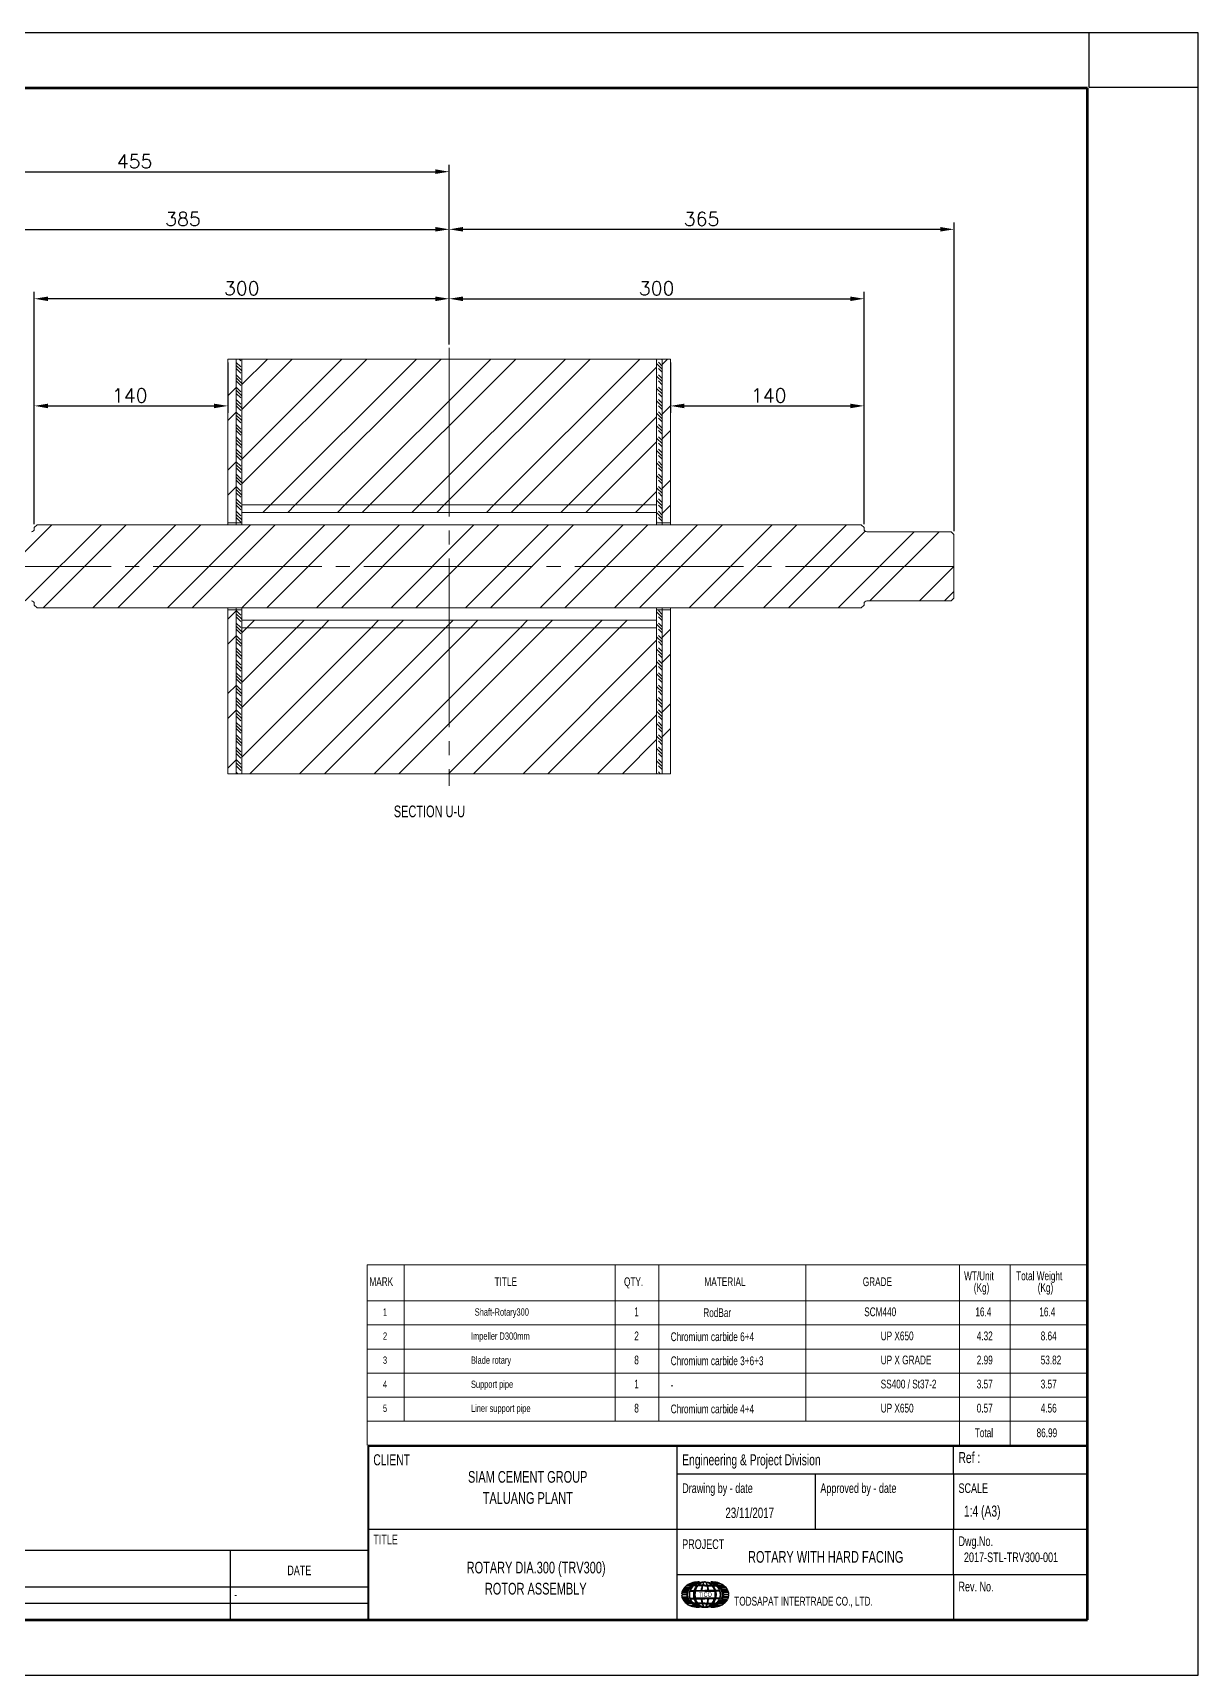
# Model space of a CAD drawing. Header units: millimetres. Extents: x -513 to 1167, y -835 to 353.
# Drawn here: x 325 to 1167, y -835 to 353 of the extents above; entities that cross this region are included whole.
import ezdxf

# ---------------------------------------------------------------- set-up
doc = ezdxf.new("R2010")
doc.units = ezdxf.units.MM
doc.header["$LTSCALE"] = 8
doc.linetypes.add('SLD-Center', pattern=[19.05, 15.24, -1.27, 1.27, -1.27])
doc.linetypes.add('SLD-Solid', pattern=[0])
for name, color, linetype in [('Frame', 7, 'Continuous'), ('Frame-title', 6, 'Continuous'), ('LAYER1', 5, 'SLD-Solid'), ('LAYER2', 1, 'SLD-Solid'), ('SLD-0', 8, 'SLD-Solid'), ('Text', 4, 'Continuous'), ('Text-title', 7, 'Continuous')]:
    doc.layers.add(name, color=color, linetype=linetype)
doc.styles.add('SLDTEXTSTYLE0', font='TXT', dxfattribs={"width": 0.710611})
doc.styles.add('SLDTEXTSTYLE1', font='TXT', dxfattribs={"width": 0.695402})
doc.styles.add('SLDTEXTSTYLE2', font='TXT', dxfattribs={"width": 0.7})
doc.styles.get("Standard").update_dxf_attribs({"font": 'romans.shx'})
doc.dimstyles.new('ISO-25', dxfattribs={"dimtxt": 2.5, "dimasz": 2.5, "dimexe": 1.25, "dimexo": 0.625, "dimtad": 1, "dimtxsty": 'Standard', "dimcen": 2.5, "dimadec": 0, "dimazin": 0, "dimtfac": 1, "dimtmove": 0, "dimatfit": 3, "dimfxl": 0, "dimarcsym": 0})
pattern_1 = [(45, (-512.643, -835.868), (-26.9408, 26.9408), []), (45, (-494.682, -835.868), (-26.9408, 26.9408), [])]
pattern_2 = [(135, (-512.6426, -835.8677), (-4.490128, -4.490128), [4.7625, -1.5875]), (135, (-512.6426, -833.6226), (-4.490128, -4.490128), []), (135, (-512.6426, -831.3775), (-4.490128, -4.490128), [4.7625, -1.5875])]
pattern_3 = [(45, (-510.643, -835.868), (-26.9408, 26.9408), []), (45, (-492.682, -835.868), (-26.9408, 26.9408), [])]
pattern_4 = [(45, (-514.643, -835.868), (-26.9408, 26.9408), []), (45, (-496.682, -835.868), (-26.9408, 26.9408), [])]

# ---------------------------------------------------------------- blocks, each defined once
blk = doc.blocks.new('A$C423238B9')
at = {"layer": 'LAYER1'}
for p, q in [((9.9, 26.6), (16.7, 26.6)), ((16.7, 25.8), (9.9, 25.8)), ((10.2, 29), (17, 29)), ((10.2, 23.5), (17, 23.5)), ((10.3, 29.7), (17.2, 29.7)), ((10.3, 22.8), (17.2, 22.8)), ((10.6, 30.4), (17.4, 30.4)), ((10.6, 22), (17.4, 22)), ((18.2, 32.1), (11.3, 32.1)), ((11.7, 32.9), (18.6, 32.9)), ((12.8, 34.5), (19.6, 34.5)), ((13.4, 35.1), (20.1, 35.1)), ((14, 35.9), (20.8, 35.9)), ((22.3, 37.3), (15.6, 37.3)), ((16.6, 38.1), (23.2, 38.1)), ((20, 40.1), (26.3, 40.1)), ((21.7, 40.8), (27.8, 40.8)), ((23.8, 41.5), (29.5, 41.5)), ((56.4, 41.5), (50.7, 41.5)), ((58.5, 40.8), (52.4, 40.8)), ((60.2, 40.1), (53.9, 40.1)), ((57, 38.1), (63.6, 38.1)), ((64.6, 37.3), (57.9, 37.3)), ((66.2, 35.9), (59.4, 35.9)), ((66.9, 35.1), (60.1, 35.1)), ((67.4, 34.5), (60.6, 34.5)), ((61.6, 32.9), (68.5, 32.9)), ((68.9, 32.1), (62, 32.1)), ((69.6, 30.4), (62.8, 30.4)), ((69.6, 22), (62.8, 22)), ((69.9, 29.7), (63, 29.7)), ((69.9, 22.8), (63, 22.8)), ((70, 29), (63.2, 29)), ((70, 23.5), (63.2, 23.5)), ((63.5, 26.6), (70.3, 26.6)), ((70.3, 25.8), (63.5, 25.8)), ((11.3, 20.3), (18.2, 20.3)), ((18.6, 19.5), (11.7, 19.5)), ((12.8, 18), (19.6, 18)), ((13.4, 17.3), (20.1, 17.3)), ((14, 16.5), (20.8, 16.5)), ((15.6, 15.1), (22.3, 15.1)), ((23.2, 14.3), (16.6, 14.3)), ((20, 12.3), (26.3, 12.3)), ((21.7, 11.6), (27.8, 11.6)), ((23.8, 10.9), (29.5, 10.9)), ((56.4, 10.9), (50.7, 10.9)), ((58.5, 11.6), (52.4, 11.6)), ((60.2, 12.3), (53.9, 12.3)), ((63.6, 14.3), (57, 14.3)), ((57.9, 15.1), (64.6, 15.1)), ((66.2, 16.5), (59.4, 16.5)), ((66.9, 17.3), (60.1, 17.3)), ((67.4, 18), (60.6, 18)), ((68.5, 19.5), (61.6, 19.5)), ((62, 20.3), (68.9, 20.3))]:
    blk.add_line(p, q, dxfattribs=at)
for centre, major_axis, start_param, end_param in [((31.3, 26.2), (-21.5, 0), 4.641813, 5.468845), ((48.9, 26.2), (21.5, 0), 0.81434, 1.641372), ((31.3, 26.2), (-21.5, 0), 5.911017, 6.26045), ((31.3, 26.2), (-21.5, 0), 0.022736, 0.372169), ((31.3, 26.2), (-21.5, 0), 5.53294, 5.861728), ((48.9, 26.2), (21.5, 0), 0.421458, 0.750245), ((48.9, 26.2), (21.5, 0), 0.022736, 0.372169), ((48.9, 26.2), (21.5, 0), 5.911017, 6.26045), ((31.3, 26.2), (-21.5, 0), 0.421458, 0.750245), ((31.3, 26.2), (-21.5, 0), 0.81434, 1.641372), ((48.9, 26.2), (21.5, 0), 4.641813, 5.468845), ((48.9, 26.2), (21.5, 0), 5.53294, 5.861728)]:
    blk.add_ellipse(centre, major_axis=major_axis, ratio=0.759787, start_param=start_param, end_param=end_param, dxfattribs=at)
at = {"layer": 'LAYER1', "linetype": 'SLD-Solid'}
for points, knots in [([(23.2, 38.1), (23.3, 38.1), (23.3, 38.2), (24.5, 39.1), (25.8, 39.8), (28.5, 41.1), (29.9, 41.7), (31.9, 42.3), (32.4, 42.4), (32.8, 42.5)], [7.0463345, 7.0463345, 7.0463345, 7.0463345, 7.0578348, 7.0578348, 7.2701934, 7.2701934, 7.482552, 7.482552, 7.5469675, 7.5469675, 7.5469675, 7.5469675]), ([(47.4, 42.5), (47.8, 42.4), (48.3, 42.3), (50.3, 41.7), (51.7, 41.1), (54.4, 39.8), (55.7, 39.1), (56.9, 38.2), (56.9, 38.1), (57, 38.1)], [-7.5469675, -7.5469675, -7.5469675, -7.5469675, -7.482552, -7.482552, -7.2701934, -7.2701934, -7.0578348, -7.0578348, -7.0463345, -7.0463345, -7.0463345, -7.0463345]), ([(16.7, 26.6), (16.8, 27.2), (16.8, 27.9), (17.2, 29.8), (17.6, 31), (18.2, 32.1), (18.2, 32.1), (18.2, 32.1)], [6.3045941, 6.3045941, 6.3045941, 6.3045941, 6.4207589, 6.4207589, 6.6331176, 6.6331176, 6.6336738, 6.6336738, 6.6336738, 6.6336738]), ([(18.2, 20.3), (18.2, 20.3), (18.2, 20.3), (17.6, 21.4), (17.2, 22.6), (16.8, 24.5), (16.8, 25.2), (16.7, 25.8)], [-6.6336738, -6.6336738, -6.6336738, -6.6336738, -6.6331176, -6.6331176, -6.4207589, -6.4207589, -6.3045941, -6.3045941, -6.3045941, -6.3045941]), ([(18.6, 32.9), (19.1, 33.8), (19.7, 34.6), (20.9, 36.1), (21.6, 36.7), (22.3, 37.3)], [6.6800609, 6.6800609, 6.6800609, 6.6800609, 6.8454762, 6.8454762, 6.987372, 6.987372, 6.987372, 6.987372]), ([(57.9, 37.3), (58.6, 36.7), (59.3, 36.1), (60.5, 34.6), (61.1, 33.8), (61.6, 32.9)], [-6.987372, -6.987372, -6.987372, -6.987372, -6.8454762, -6.8454762, -6.6800609, -6.6800609, -6.6800609, -6.6800609]), ([(62, 32.1), (62, 32.1), (62, 32.1), (62.6, 31), (63, 29.8), (63.4, 27.9), (63.4, 27.2), (63.5, 26.6)], [-6.6336738, -6.6336738, -6.6336738, -6.6336738, -6.6331176, -6.6331176, -6.4207589, -6.4207589, -6.3045941, -6.3045941, -6.3045941, -6.3045941]), ([(63.5, 25.8), (63.4, 25.2), (63.4, 24.5), (63, 22.6), (62.6, 21.4), (62, 20.3), (62, 20.3), (62, 20.3)], [6.3045941, 6.3045941, 6.3045941, 6.3045941, 6.4207589, 6.4207589, 6.6331176, 6.6331176, 6.6336738, 6.6336738, 6.6336738, 6.6336738]), ([(22.3, 15.1), (21.6, 15.7), (20.9, 16.3), (19.7, 17.8), (19.1, 18.7), (18.6, 19.5)], [-6.987372, -6.987372, -6.987372, -6.987372, -6.8454762, -6.8454762, -6.6800609, -6.6800609, -6.6800609, -6.6800609]), ([(32.8, 9.9), (32.4, 10), (31.9, 10.2), (29.9, 10.7), (28.5, 11.3), (25.8, 12.6), (24.5, 13.3), (23.3, 14.2), (23.3, 14.3), (23.2, 14.3)], [-7.5469675, -7.5469675, -7.5469675, -7.5469675, -7.482552, -7.482552, -7.2701934, -7.2701934, -7.0578348, -7.0578348, -7.0463345, -7.0463345, -7.0463345, -7.0463345]), ([(57, 14.3), (56.9, 14.3), (56.9, 14.2), (55.7, 13.3), (54.4, 12.6), (51.7, 11.3), (50.3, 10.7), (48.3, 10.2), (47.8, 10), (47.4, 9.9)], [7.0463345, 7.0463345, 7.0463345, 7.0463345, 7.0578348, 7.0578348, 7.2701934, 7.2701934, 7.482552, 7.482552, 7.5469675, 7.5469675, 7.5469675, 7.5469675]), ([(61.6, 19.5), (61.1, 18.7), (60.5, 17.8), (59.3, 16.3), (58.6, 15.7), (57.9, 15.1)], [6.6800609, 6.6800609, 6.6800609, 6.6800609, 6.8454762, 6.8454762, 6.987372, 6.987372, 6.987372, 6.987372])]:
    blk.add_open_spline(points, degree=3, knots=knots, dxfattribs=at)
at = {"layer": 'LAYER2'}
for p, q in [((20.5, 30.7), (25.9, 30.7)), ((20.5, 21.7), (25.9, 21.7)), ((20.8, 31.5), (26.1, 31.5)), ((29.2, 37.3), (25.1, 37.3)), ((29.9, 38.1), (26, 38.1)), ((39.7, 30.7), (27.4, 30.7)), ((39.7, 21.7), (27.4, 21.7)), ((27.4, 21.7), (39.7, 21.7)), ((27.6, 31.5), (34.9, 31.5)), ((36, 37.3), (30.3, 37.3)), ((36.2, 38.1), (30.9, 38.1)), ((35.7, 31.5), (39.7, 31.5)), ((39.7, 37.3), (36.5, 37.3)), ((39.7, 38.1), (36.7, 38.1)), ((39.7, 38.1), (42.7, 38.1)), ((39.7, 37.3), (42.9, 37.3)), ((43.8, 31.5), (39.7, 31.5)), ((39.7, 30.7), (52.1, 30.7)), ((39.7, 21.7), (52.1, 21.7)), ((52.1, 21.7), (39.7, 21.7)), ((43.3, 38.1), (48.6, 38.1)), ((43.5, 37.3), (49.1, 37.3)), ((51.9, 31.5), (44.6, 31.5)), ((49.6, 38.1), (53.5, 38.1)), ((50.2, 37.3), (54.4, 37.3)), ((58.7, 31.5), (53.3, 31.5)), ((59, 30.7), (53.5, 30.7)), ((59, 21.7), (53.5, 21.7)), ((20.8, 20.9), (26.1, 20.9)), ((29.2, 15.1), (25.1, 15.1)), ((29.9, 14.3), (26, 14.3)), ((27.6, 20.9), (34.9, 20.9)), ((36, 15.1), (30.3, 15.1)), ((36.2, 14.3), (30.9, 14.3)), ((35.7, 20.9), (39.7, 20.9)), ((39.7, 15.1), (36.5, 15.1)), ((39.7, 14.3), (36.7, 14.3)), ((43.8, 20.9), (39.7, 20.9)), ((39.7, 15.1), (42.9, 15.1)), ((39.7, 14.3), (42.7, 14.3)), ((43.3, 14.3), (48.6, 14.3)), ((43.5, 15.1), (49.1, 15.1)), ((51.9, 20.9), (44.6, 20.9)), ((49.6, 14.3), (53.5, 14.3)), ((50.2, 15.1), (54.4, 15.1)), ((58.7, 20.9), (53.3, 20.9))]:
    blk.add_line(p, q, dxfattribs=at)
for major_axis, ratio in [((-22.2, 0), 0.733333), ((-20, 0), 0.81474), ((-20, 0), 0.81474), ((0, 16.3), 0.879437), ((0, 16.3), 0.879437), ((0, 16.3), 0.879437), ((0, 16.3), 0.787941), ((0, 16.3), 0.787941), ((0, 16.3), 0.787941), ((0, 16.3), 0.787941), ((0, 16.3), 0.787941)]:
    blk.add_ellipse((39.7, 26.2), major_axis=major_axis, ratio=ratio, dxfattribs=at)
for major_axis, ratio, start_param, end_param in [((20, 0), 0.81474, 1.570796, 2.327253), ((0, -16.3), 0.314277, 3.213972, 3.898049), ((-0.1, 16.3), 0.262552, 0.065545, 0.753571), ((0.1, 16.3), 0.262552, 5.529614, 6.21764), ((0, -16.3), 0.314277, 2.385136, 3.069213), ((20, 0), 0.81474, 2.860897, 3.422289), ((20, 0), 0.81474, 2.391347, 2.813245), ((0, 16.3), 0.879437, 1.2901, 1.851492), ((0, 16.3), 0.879437, 0.820551, 1.242449), ((0, 16.3), 0.787941, 1.2901, 1.851492), ((0, 16.3), 0.787941, 1.2901, 1.851492), ((0, 16.3), 0.787941, 0.820551, 1.242449), ((0, -16.3), 0.314277, 3.962144, 4.384042), ((-0.1, 16.3), 0.262552, 0.817837, 1.240529), ((0.1, 16.3), 0.262552, 5.042656, 5.465348), ((0, -16.3), 0.314277, 1.899144, 2.321042), ((-20, 0), 0.81474, 2.860897, 3.422289), ((20, 0), 0.81474, 3.46994, 3.891838), ((20, 0), 0.81474, 3.955933, 4.712389), ((0, 16.3), 0.879437, 1.899144, 2.321042), ((0, 16.3), 0.787941, 1.899144, 2.321042), ((0, 16.3), 0.787941, 1.899144, 2.321042), ((0, 16.3), 0.879437, 2.385136, 3.141593), ((0, 16.3), 0.787941, 2.385136, 3.898049), ((0, 16.3), 0.787941, 2.385136, 3.898049), ((0, 16.3), 0.314277, 1.899144, 2.321042), ((-0.1, -16.3), 0.262552, 5.042656, 5.465348), ((0, 16.3), 0.314277, 2.385136, 3.069213), ((-0.1, -16.3), 0.262552, 5.529614, 6.21764), ((-20, 0), 0.81474, 1.570796, 2.327253), ((0.1, -16.3), 0.262552, 0.065545, 0.753571), ((0, 16.3), 0.314277, 3.213972, 3.898049), ((0.1, -16.3), 0.262552, 0.817837, 1.240529), ((0, 16.3), 0.314277, 3.962144, 4.384042), ((0, 16.3), 0.787941, 3.962144, 4.384042), ((0, 16.3), 0.787941, 3.962144, 4.384042), ((0, 16.3), 0.879437, 3.962144, 4.384042), ((-20, 0), 0.81474, 2.391347, 2.813245)]:
    blk.add_ellipse((39.7, 26.2), major_axis=major_axis, ratio=ratio, start_param=start_param, end_param=end_param, dxfattribs=at)
at = {"layer": 'Text', "insert": (40.2, 29.2), "char_height": 5.93, "attachment_point": 2, "style": 'SLDTEXTSTYLE0'}
blk.add_mtext('TICO', dxfattribs=at)
blk = doc.blocks.new('SW_NOTE_24')
at = {"color": 0, "linetype": 'Continuous', "lineweight": 0, "char_height": 2.1167, "attachment_point": 2, "style": 'SLDTEXTSTYLE2'}
for s, insert in [('SIAM CEMENT GROUP', (11.38, 2.73)), ('TALUANG PLANT', (11.4, -1.09))]:
    blk.add_mtext(s, dxfattribs=dict(at, insert=insert))
blk = doc.blocks.new('*D8')
at = {"color": 0, "linetype": 'SLD-Solid', "lineweight": -2}
for p, q in [((325.9, -2.2), (325.9, 165.9)), ((625.9, 127.8), (625.9, 165.9))]:
    blk.add_line(p, q, dxfattribs=at)
at = {"linetype": 'SLD-Solid', "lineweight": -2}
blk.add_line((615.9, 160.9), (335.9, 160.9), dxfattribs=at)
at = {"linetype": 'SLD-Solid'}
for points in [[(335.9, 162.5), (335.9, 159.2), (325.9, 160.9)], [(615.9, 162.5), (615.9, 159.2), (625.9, 160.9)]]:
    blk.add_solid(points, dxfattribs=at)
at = {"layer": 'Defpoints', "color": 0, "linetype": 'SLD-Solid'}
for p in [(325.9, 160.9), (625.9, 125.3), (325.9, -4.7)]:
    blk.add_point(p, dxfattribs=at)
at = {"color": 7, "linetype": 'SLD-Solid', "lineweight": 0, "insert": (475.9, 173.4), "char_height": 10, "attachment_point": 2}
blk.add_mtext('300', dxfattribs=at)
blk = doc.blocks.new('*D9')
at = {"color": 0, "linetype": 'SLD-Solid', "lineweight": -2}
for p, q in [((240.9, -7.2), (240.9, 216.1)), ((625.9, 127.8), (625.9, 216.1))]:
    blk.add_line(p, q, dxfattribs=at)
at = {"linetype": 'SLD-Solid', "lineweight": -2}
blk.add_line((250.9, 211.1), (615.9, 211.1), dxfattribs=at)
at = {"linetype": 'SLD-Solid'}
for points in [[(250.9, 212.8), (250.9, 209.5), (240.9, 211.1)], [(615.9, 212.8), (615.9, 209.5), (625.9, 211.1)]]:
    blk.add_solid(points, dxfattribs=at)
at = {"layer": 'Defpoints', "color": 0, "linetype": 'SLD-Solid'}
for p in [(625.9, 211.1), (625.9, 125.3), (240.9, -9.7)]:
    blk.add_point(p, dxfattribs=at)
at = {"color": 7, "linetype": 'SLD-Solid', "lineweight": 0, "insert": (433.4, 223.6), "char_height": 10, "attachment_point": 2}
blk.add_mtext('385', dxfattribs=at)
blk = doc.blocks.new('*D10')
at = {"color": 0, "linetype": 'SLD-Solid', "lineweight": -2}
for p, q in [((170.9, -12.7), (170.9, 257.8)), ((625.9, 127.8), (625.9, 257.8))]:
    blk.add_line(p, q, dxfattribs=at)
at = {"linetype": 'SLD-Solid', "lineweight": -2}
blk.add_line((180.9, 252.8), (615.9, 252.8), dxfattribs=at)
at = {"linetype": 'SLD-Solid'}
for points in [[(180.9, 254.5), (180.9, 251.2), (170.9, 252.8)], [(615.9, 254.5), (615.9, 251.2), (625.9, 252.8)]]:
    blk.add_solid(points, dxfattribs=at)
at = {"layer": 'Defpoints', "color": 0, "linetype": 'SLD-Solid'}
for p in [(625.9, 252.8), (625.9, 125.3), (170.9, -15.2)]:
    blk.add_point(p, dxfattribs=at)
at = {"color": 7, "linetype": 'SLD-Solid', "lineweight": 0, "insert": (398.4, 265.3), "char_height": 10, "attachment_point": 2}
blk.add_mtext('455', dxfattribs=at)
blk = doc.blocks.new('*D11')
at = {"color": 0, "linetype": 'SLD-Solid', "lineweight": -2}
for p, q in [((625.9, 127.8), (625.9, 165.9)), ((925.9, -2.2), (925.9, 165.9))]:
    blk.add_line(p, q, dxfattribs=at)
at = {"linetype": 'SLD-Solid', "lineweight": -2}
blk.add_line((635.9, 160.9), (915.9, 160.9), dxfattribs=at)
at = {"linetype": 'SLD-Solid'}
for points in [[(635.9, 162.5), (635.9, 159.2), (625.9, 160.9)], [(915.9, 162.5), (915.9, 159.2), (925.9, 160.9)]]:
    blk.add_solid(points, dxfattribs=at)
at = {"layer": 'Defpoints', "color": 0, "linetype": 'SLD-Solid'}
for p in [(925.9, 160.9), (625.9, 125.3), (925.9, -4.7)]:
    blk.add_point(p, dxfattribs=at)
at = {"color": 7, "linetype": 'SLD-Solid', "lineweight": 0, "insert": (775.9, 173.4), "char_height": 10, "attachment_point": 2}
blk.add_mtext('300', dxfattribs=at)
blk = doc.blocks.new('*D12')
at = {"color": 0, "linetype": 'SLD-Solid', "lineweight": -2}
for p, q in [((625.9, 127.8), (625.9, 216.1)), ((990.9, -7.2), (990.9, 216.1))]:
    blk.add_line(p, q, dxfattribs=at)
at = {"linetype": 'SLD-Solid', "lineweight": -2}
blk.add_line((980.9, 211.1), (635.9, 211.1), dxfattribs=at)
at = {"linetype": 'SLD-Solid'}
for points in [[(635.9, 212.8), (635.9, 209.5), (625.9, 211.1)], [(980.9, 212.8), (980.9, 209.5), (990.9, 211.1)]]:
    blk.add_solid(points, dxfattribs=at)
at = {"layer": 'Defpoints', "color": 0, "linetype": 'SLD-Solid'}
for p in [(625.9, 211.1), (625.9, 125.3), (990.9, -9.7)]:
    blk.add_point(p, dxfattribs=at)
at = {"color": 7, "linetype": 'SLD-Solid', "lineweight": 0, "insert": (808.4, 223.6), "char_height": 10, "attachment_point": 2}
blk.add_mtext('365', dxfattribs=at)
blk = doc.blocks.new('*D13')
at = {"color": 0, "linetype": 'SLD-Solid', "lineweight": -2}
for p, q in [((465.9, 114.8), (465.9, 78.4)), ((325.9, -2.2), (325.9, 88.4))]:
    blk.add_line(p, q, dxfattribs=at)
at = {"linetype": 'SLD-Solid', "lineweight": -2}
blk.add_line((335.9, 83.4), (455.9, 83.4), dxfattribs=at)
at = {"linetype": 'SLD-Solid'}
for points in [[(335.9, 85), (335.9, 81.7), (325.9, 83.4)], [(455.9, 85), (455.9, 81.7), (465.9, 83.4)]]:
    blk.add_solid(points, dxfattribs=at)
at = {"layer": 'Defpoints', "color": 0, "linetype": 'SLD-Solid'}
for p in [(465.9, 117.3), (465.9, 83.4), (325.9, -4.7)]:
    blk.add_point(p, dxfattribs=at)
at = {"color": 7, "linetype": 'SLD-Solid', "lineweight": 0, "insert": (394.9, 95.9), "char_height": 10, "attachment_point": 2}
blk.add_mtext('140', dxfattribs=at)
blk = doc.blocks.new('*D14')
at = {"color": 0, "linetype": 'SLD-Solid', "lineweight": -2}
for p, q in [((785.9, 114.8), (785.9, 78.4)), ((925.9, -2.2), (925.9, 88.4))]:
    blk.add_line(p, q, dxfattribs=at)
at = {"linetype": 'SLD-Solid', "lineweight": -2}
blk.add_line((795.9, 83.4), (915.9, 83.4), dxfattribs=at)
at = {"linetype": 'SLD-Solid'}
for points in [[(795.9, 85), (795.9, 81.7), (785.9, 83.4)], [(915.9, 85), (915.9, 81.7), (925.9, 83.4)]]:
    blk.add_solid(points, dxfattribs=at)
at = {"layer": 'Defpoints', "color": 0, "linetype": 'SLD-Solid'}
for p in [(785.9, 117.3), (925.9, 83.4), (925.9, -4.7)]:
    blk.add_point(p, dxfattribs=at)
at = {"color": 7, "linetype": 'SLD-Solid', "lineweight": 0, "insert": (856.9, 95.9), "char_height": 10, "attachment_point": 2}
blk.add_mtext('140', dxfattribs=at)

msp = doc.modelspace()

# ---------------------------------------------------------------- hatches: boundary and pattern name
at = {"linetype": 'SLD-Solid', "lineweight": 0}
h = msp.add_hatch(dxfattribs=at)
h.set_pattern_fill('ANSI32', scale=4, style=0)
h.set_pattern_definition(pattern_4)
h.paths.add_polyline_path([(471.86, -1.19), (471.86, 117.31), (465.86, 117.31), (465.86, -1.19)])
h = msp.add_hatch(dxfattribs=at)
h.set_pattern_fill('DIN 128 CARBON STEEL', scale=0.5, angle=90, style=0, pattern_type=2)
h.set_pattern_definition(pattern_2)
h.paths.add_polyline_path([(475.86, -1.19), (475.86, 117.31), (471.86, 117.31), (471.86, -1.19)], flags=0)
h = msp.add_hatch(dxfattribs=at)
h.set_pattern_fill('ANSI32', scale=4, style=0)
h.set_pattern_definition(pattern_1)
h.paths.add_polyline_path([(775.86, 117.31), (475.86, 117.31), (475.86, 11.76), (775.86, 11.76)], flags=0)
h = msp.add_hatch(dxfattribs=at)
h.set_pattern_fill('DIN 128 CARBON STEEL', scale=0.5, angle=90, style=0, pattern_type=2)
h.set_pattern_definition(pattern_2)
h.paths.add_polyline_path([(779.86, -1.19), (779.86, 117.31), (775.86, 117.31), (775.86, -1.19)], flags=0)
h = msp.add_hatch(dxfattribs=at)
h.set_pattern_fill('ANSI32', scale=4, style=0)
h.set_pattern_definition(pattern_3)
h.paths.add_polyline_path([(785.86, -1.19), (785.86, 117.31), (779.86, 117.31), (779.86, -1.19)])
h = msp.add_hatch(dxfattribs=at)
h.set_pattern_fill('ANSI32', scale=4, style=0)
h.set_pattern_definition(pattern_1)
h.paths.add_polyline_path([(775.86, 6.27), (775.86, 11.76), (475.86, 11.76), (475.86, 6.27)], flags=0)
h = msp.add_hatch(dxfattribs=at)
h.set_pattern_fill('ANSI32', scale=4, style=0)
h.set_pattern_definition(pattern_1)
edge = h.paths.add_edge_path(flags=0)
edge.add_line((923.86, -62.69), (925.86, -60.69))
edge.add_line((925.86, -60.69), (925.86, -59.69))
edge.add_arc((927.86, -59.69), 2, 90, 180, ccw=False)
edge.add_line((927.86, -57.69), (988.86, -57.69))
edge.add_line((988.86, -57.69), (990.86, -55.69))
edge.add_line((990.86, -55.69), (990.86, -9.69))
edge.add_line((990.86, -9.69), (988.86, -7.69))
edge.add_line((988.86, -7.69), (927.86, -7.69))
edge.add_arc((927.86, -5.69), 2, 180, 270, ccw=False)
edge.add_line((925.86, -5.69), (925.86, -4.69))
edge.add_line((925.86, -4.69), (923.86, -2.69))
edge.add_line((923.86, -2.69), (327.86, -2.69))
edge.add_line((327.86, -2.69), (325.86, -4.69))
edge.add_line((325.86, -4.69), (325.86, -5.69))
edge.add_arc((323.86, -5.69), 2, 270, 360, ccw=False)
edge.add_line((323.86, -7.69), (242.86, -7.69))
edge.add_line((242.86, -7.69), (240.86, -9.69))
edge.add_line((240.86, -9.69), (240.86, -13.19))
edge.add_arc((238.86, -13.19), 2, 270, 360, ccw=False)
edge.add_line((238.86, -15.19), (170.86, -15.19))
edge.add_line((170.86, -15.19), (170.86, -50.19))
edge.add_line((170.86, -50.19), (238.86, -50.19))
edge.add_arc((238.86, -52.19), 2, 0, 90, ccw=False)
edge.add_line((240.86, -52.19), (240.86, -55.69))
edge.add_line((240.86, -55.69), (242.86, -57.69))
edge.add_line((242.86, -57.69), (323.86, -57.69))
edge.add_arc((323.86, -59.69), 2, 0, 90, ccw=False)
edge.add_line((325.86, -59.69), (325.86, -60.69))
edge.add_line((325.86, -60.69), (327.86, -62.69))
edge.add_line((327.86, -62.69), (923.86, -62.69))
h = msp.add_hatch(dxfattribs=at)
h.set_pattern_fill('ANSI32', scale=4, style=0)
h.set_pattern_definition(pattern_4)
h.paths.add_polyline_path([(465.86, -64.19), (465.86, -182.69), (471.86, -182.69), (471.86, -64.19)])
h = msp.add_hatch(dxfattribs=at)
h.set_pattern_fill('DIN 128 CARBON STEEL', scale=0.5, angle=90, style=0, pattern_type=2)
h.set_pattern_definition(pattern_2)
h.paths.add_polyline_path([(471.86, -64.19), (471.86, -182.69), (475.86, -182.69), (475.86, -64.19)], flags=0)
h = msp.add_hatch(dxfattribs=at)
h.set_pattern_fill('DIN 128 CARBON STEEL', scale=0.5, angle=90, style=0, pattern_type=2)
h.set_pattern_definition(pattern_2)
h.paths.add_polyline_path([(775.86, -64.19), (775.86, -182.69), (779.86, -182.69), (779.86, -64.19)], flags=0)
h = msp.add_hatch(dxfattribs=at)
h.set_pattern_fill('ANSI32', scale=4, style=0)
h.set_pattern_definition(pattern_3)
h.paths.add_polyline_path([(779.86, -64.19), (779.86, -182.69), (785.86, -182.69), (785.86, -64.19)])
h = msp.add_hatch(dxfattribs=at)
h.set_pattern_fill('ANSI32', scale=4, style=0)
h.set_pattern_definition(pattern_1)
h.paths.add_polyline_path([(475.86, -71.65), (475.86, -77.14), (775.86, -77.14), (775.86, -71.65)], flags=0)
h = msp.add_hatch(dxfattribs=at)
h.set_pattern_fill('ANSI32', scale=4, style=0)
h.set_pattern_definition(pattern_1)
h.paths.add_polyline_path([(775.86, -77.14), (475.86, -77.14), (475.86, -182.69), (775.86, -182.69)], flags=0)

# ---------------------------------------------------------------- linework, layer by layer
at = {"color": 7, "linetype": 'SLD-Center', "lineweight": 0}
for p, q in [((625.86, 125.31), (625.86, -191.44)), ((990.99, -32.69), (170.86, -32.69)), ((327.86, -32.69), (317.86, -32.69))]:
    msp.add_line(p, q, dxfattribs=at)
at = {"color": 7, "linetype": 'SLD-Solid', "lineweight": 15}
for p, q in [((471.86, 117.31), (465.86, 117.31)), ((465.86, -1.19), (465.86, 117.31)), ((471.86, -1.19), (471.86, 117.31)), ((475.86, 117.31), (471.86, 117.31)), ((475.86, -1.19), (475.86, 117.31)), ((475.86, 117.31), (475.86, 11.76)), ((775.86, 117.31), (475.86, 117.31)), ((775.86, 117.31), (775.86, 11.76)), ((779.86, 117.31), (775.86, 117.31)), ((775.86, 117.31), (775.86, -1.19)), ((785.86, 117.31), (779.86, 117.31)), ((779.86, 117.31), (779.86, -1.19)), ((785.86, 117.31), (785.86, -1.19)), ((475.86, 11.76), (775.86, 11.76)), ((475.86, 6.27), (475.86, 11.76)), ((775.86, 6.27), (475.86, 6.27)), ((775.86, 6.27), (775.86, 11.76)), ((325.86, -4.69), (327.86, -2.69)), ((325.86, -4.69), (325.86, -5.69)), ((923.86, -2.69), (327.86, -2.69)), ((471.86, -1.19), (465.86, -1.19)), ((465.86, -1.19), (465.86, -2.69)), ((475.86, -1.19), (471.86, -1.19)), ((471.86, -1.19), (471.86, -2.69)), ((475.86, -1.19), (475.86, -2.69)), ((779.86, -1.19), (775.86, -1.19)), ((775.86, -1.19), (775.86, -2.69)), ((779.86, -1.19), (779.86, -2.69)), ((785.86, -1.19), (779.86, -1.19)), ((785.86, -1.19), (785.86, -2.69)), ((923.86, -2.69), (925.86, -4.69)), ((925.86, -5.69), (925.86, -4.69)), ((988.86, -7.69), (927.86, -7.69)), ((988.86, -7.69), (990.86, -9.69)), ((990.86, -55.69), (990.86, -9.69)), ((927.86, -57.69), (988.86, -57.69)), ((990.86, -55.69), (988.86, -57.69)), ((325.86, -59.69), (325.86, -60.69)), ((327.86, -62.69), (325.86, -60.69)), ((327.86, -62.69), (923.86, -62.69)), ((465.86, -62.69), (465.86, -64.19)), ((465.86, -64.19), (471.86, -64.19)), ((465.86, -182.69), (465.86, -64.19)), ((471.86, -62.69), (471.86, -64.19)), ((471.86, -64.19), (475.86, -64.19)), ((471.86, -182.69), (471.86, -64.19)), ((475.86, -62.69), (475.86, -64.19)), ((475.86, -182.69), (475.86, -64.19)), ((775.86, -62.69), (775.86, -64.19)), ((775.86, -64.19), (779.86, -64.19)), ((775.86, -64.19), (775.86, -182.69)), ((779.86, -62.69), (779.86, -64.19)), ((779.86, -64.19), (785.86, -64.19)), ((779.86, -64.19), (779.86, -182.69)), ((785.86, -62.69), (785.86, -64.19)), ((785.86, -64.19), (785.86, -182.69)), ((925.86, -60.69), (923.86, -62.69)), ((925.86, -60.69), (925.86, -59.69)), ((475.86, -71.65), (775.86, -71.65)), ((475.86, -77.14), (475.86, -71.65)), ((475.86, -77.14), (475.86, -182.69)), ((775.86, -77.14), (475.86, -77.14)), ((775.86, -77.14), (775.86, -71.65)), ((775.86, -77.14), (775.86, -182.69)), ((465.86, -182.69), (471.86, -182.69)), ((471.86, -182.69), (475.86, -182.69)), ((475.86, -182.69), (775.86, -182.69)), ((775.86, -182.69), (779.86, -182.69)), ((779.86, -182.69), (785.86, -182.69))]:
    msp.add_line(p, q, dxfattribs=at)
at = {"color": 0, "linetype": 'SLD-Solid', "lineweight": 0}
for p, q in [((566.53, -537.87), (566.53, -668.49)), ((1087.42, -537.87), (566.53, -537.87)), ((593.34, -537.87), (593.34, -564.01)), ((745.89, -537.87), (745.89, -564.01)), ((777.49, -537.87), (777.49, -564.01)), ((883.81, -537.87), (883.81, -564.01)), ((994.92, -537.87), (994.92, -564.01)), ((1031.6, -537.87), (1031.6, -564.01)), ((1087.42, -668.49), (1087.42, -537.87)), ((566.53, -564.01), (1087.42, -564.01)), ((593.34, -564.01), (593.34, -651.08)), ((745.89, -564.01), (745.89, -651.08)), ((777.49, -564.01), (777.49, -651.08)), ((883.81, -564.01), (883.81, -651.08)), ((994.92, -564.01), (994.92, -668.49)), ((1031.6, -564.01), (1031.6, -668.49)), ((566.53, -581.42), (1087.42, -581.42)), ((566.53, -598.84), (1087.42, -598.84)), ((566.53, -616.25), (1087.42, -616.25)), ((566.53, -633.66), (1087.42, -633.66)), ((566.53, -651.08), (1087.42, -651.08)), ((566.53, -668.49), (1087.42, -668.49))]:
    msp.add_line(p, q, dxfattribs=at)
at = {"color": 7, "linetype": 'SLD-Solid', "lineweight": 15}
for centre, start, end in [((323.86, -5.69), 270, 0), ((927.86, -5.69), 180, 270), ((323.86, -59.69), 0, 90), ((927.86, -59.69), 90, 180)]:
    msp.add_arc(centre, 2, start, end, dxfattribs=at)
at = {"layer": 'Frame', "color": 179}
for p, q in [((1088.39, 353.24), (1088.39, 314.04)), ((1088.39, 314.04), (1167.42, 314.04))]:
    msp.add_line(p, q, dxfattribs=at)
at = {"layer": 'Frame-title', "color": 179}
for p, q in [((1167.42, 353.24), (-512.58, 353.24)), ((1167.42, -834.76), (1167.42, 353.24)), ((-512.58, -834.76), (1167.42, -834.76))]:
    msp.add_line(p, q, dxfattribs=at)
at = {"layer": 'Frame-title', "lineweight": 60}
for p, q in [((1087.42, 313.24), (-432.58, 313.24)), ((1087.42, -794.76), (1087.42, 313.24)), ((-432.58, -794.76), (1087.42, -794.76))]:
    msp.add_line(p, q, dxfattribs=at)
at = {"layer": 'Frame-title', "color": 6, "lineweight": 40}
for p, q in [((1087.42, -669.04), (567.42, -669.04)), ((567.42, -669.04), (567.42, -794.76))]:
    msp.add_line(p, q, dxfattribs=at)
at = {"layer": 'Frame-title', "color": 5}
for p, q in [((790.77, -729.04), (790.77, -669.04)), ((990.54, -689.04), (990.54, -669.04)), ((790.77, -689.04), (1087.42, -689.04)), ((890.66, -729.04), (890.66, -689.04)), ((990.54, -689.04), (990.54, -729.04)), ((567.42, -729.04), (1087.42, -729.04)), ((790.77, -794.76), (790.77, -729.04)), ((790.77, -729.04), (1087.42, -729.04)), ((990.54, -761.9), (990.54, -729.04)), ((790.77, -761.9), (1087.42, -761.9)), ((990.54, -761.9), (990.54, -794.76))]:
    msp.add_line(p, q, dxfattribs=at)
at = {"layer": 'Frame-title', "color": 4}
for p, q in [((567.42, -744.57), (71.42, -744.57)), ((467.42, -744.57), (467.42, -794.76)), ((567.42, -794.76), (567.42, -744.57)), ((71.42, -770.76), (567.42, -770.76)), ((71.42, -782.76), (567.42, -782.76)), ((71.42, -794.76), (567.42, -794.76)), ((71.42, -794.76), (567.42, -794.76))]:
    msp.add_line(p, q, dxfattribs=at)

# ---------------------------------------------------------------- block references
at = {"color": 7, "linetype": 'Continuous', "lineweight": 0, "xscale": 3.999999999999999, "yscale": 3.999999999999999, "zscale": 3.999999999999999}
msp.add_blockref('SW_NOTE_24', (637.13, -698.01), dxfattribs=at)
at = {"color": 7, "linetype": 'Continuous', "xscale": 0.5629479166527743, "yscale": 0.5629479166527743, "zscale": 0.5629479166527743}
msp.add_blockref('A$C423238B9', (788.44, -791.23), dxfattribs=at)

# ---------------------------------------------------------------- texts
at = {"color": 7, "linetype": 'Continuous', "lineweight": 0, "style": 'SLDTEXTSTYLE2'}
for s, insert, char_height, attachment_point in [('SECTION U-U', (611.6, -205.71), 8.4667, 2), ('23/11/2017', (843.19, -713.57), 7.5, 2), ('ROTARY WITH HARD FACING', (841.99, -744.96), 8.4667, 1), ('2017-STL-TRV300-001', (998.07, -745.99), 7, 1)]:
    msp.add_mtext(s, dxfattribs=dict(at, insert=insert, char_height=char_height, attachment_point=attachment_point))
at = {"color": 0, "linetype": 'Continuous', "lineweight": 0, "style": 'SLDTEXTSTYLE2'}
for s, insert, char_height, attachment_point in [('WT/Unit', (998.2, -542.75), 6.35, 1), ('Total Weight', (1035.83, -542.75), 6.35, 1), ('MARK', (568.21, -546.98), 6.35, 1), ('TITLE', (658.73, -546.98), 6.35, 1), ('QTY.', (752.29, -546.98), 6.35, 1), ('MATERIAL', (810.45, -546.98), 6.35, 1), ('GRADE', (924.93, -546.98), 6.35, 1), ('(Kg)', (1005.2, -551.22), 6.35, 1), ('(Kg)', (1051.44, -551.22), 6.35, 1), ('1', (578, -569.42), 5.29, 1), ('Shaft-Rotary300', (644.33, -569.42), 5.2917, 1), ('1', (759.71, -568.76), 6.35, 1), ('RodBar', (809.62, -569.36), 6.35, 1), ('SCM440', (925.97, -568.76), 6.35, 1), ('16.4', (1006.35, -568.76), 6.35, 1), ('16.4', (1052.6, -568.76), 6.35, 1), ('2', (578, -586.83), 5.29, 1), ('Impeller D300mm', (641.63, -586.83), 5.2917, 1), ('2', (759.71, -586.18), 6.35, 1), ('Chromium carbide 6+4', (786.07, -586.77), 6.35, 1), ('UP X650', (937.9, -586.18), 6.35, 1), ('4.32', (1007.34, -586.18), 6.35, 1), ('8.64', (1053.58, -586.18), 6.35, 1), ('3', (578, -604.25), 5.29, 1), ('Blade rotary', (641.63, -604.25), 5.2917, 1), ('8', (759.71, -603.59), 6.35, 1), ('Chromium carbide 3+6+3', (786.07, -604.18), 6.35, 1), ('UP X GRADE', (937.9, -603.59), 6.35, 1), ('2.99', (1007.34, -603.59), 6.35, 1), ('53.82', (1053.58, -603.59), 6.35, 1), ('4', (578, -621.66), 5.29, 1), ('Support pipe', (641.63, -621.66), 5.2917, 1), ('1', (759.71, -621), 6.35, 1), ('-', (786.07, -621.6), 6.35, 1), ('SS400 / St37-2', (937.9, -621), 6.35, 1), ('3.57', (1007.34, -621), 6.35, 1), ('3.57', (1053.58, -621), 6.35, 1), ('5', (578, -639.07), 5.29, 1), ('Liner support pipe', (641.63, -639.07), 5.2917, 1), ('8', (759.71, -638.42), 6.35, 1), ('Chromium carbide 4+4', (786.07, -639.01), 6.35, 1), ('UP X650', (937.9, -638.42), 6.35, 1), ('0.57', (1007.34, -638.42), 6.35, 1), ('4.56', (1053.58, -638.42), 6.35, 1), ('Total', (1005.94, -656.26), 6.35, 1), ('86.99', (1050.62, -656.26), 6.35, 1), ('ROTARY DIA.300 (TRV300)', (688.75, -752.69), 8.4667, 2), ('ROTOR ASSEMBLY', (688.49, -767.97), 8.4667, 2)]:
    msp.add_mtext(s, dxfattribs=dict(at, insert=insert, char_height=char_height, attachment_point=attachment_point))
at = {"layer": 'SLD-0', "attachment_point": 1, "style": 'SLDTEXTSTYLE1'}
for s, insert, char_height in [('CLIENT', (571.03, -674.99), 8), ('Engineering & Project Division', (794.39, -674.99), 8), ('Ref :', (994.15, -673.34), 8), ('Drawing by - date', (794.38, -695.99), 7), ('Approved by - date', (894.27, -695.99), 7), ('SCALE', (994.15, -695.99), 7), ('TITLE', (571.03, -733.13), 7), ('PROJECT', (794.38, -736.51), 7), ('Dwg.No.', (994.15, -734.34), 7), ('Rev. No.', (994.15, -767.2), 7)]:
    msp.add_mtext(s, dxfattribs=dict(at, insert=insert, char_height=char_height))
at = {"layer": 'Text-title', "style": 'SLDTEXTSTYLE1'}
for s, insert, char_height, attachment_point in [('1:4 (A3)', (998.07, -712.06), 8, 1), ('DATE', (517.52, -755.45), 7, 2), ('-', (470.65, -773.75), 5.6, 1), ('TODSAPAT INTERTRADE CO., LTD.', (831.98, -778.08), 6.4, 1)]:
    msp.add_mtext(s, dxfattribs=dict(at, insert=insert, char_height=char_height, attachment_point=attachment_point))

# ---------------------------------------------------------------- dimensions: what is measured, and where the dimension line sits
at = {"color": 7, "linetype": 'SLD-Solid', "lineweight": 0}
for base, p1, p2, picture, middle in [((625.86, 252.85), (170.86, -15.19), (625.86, 125.31), '*D10', (398.36, 252.85)), ((625.86, 211.14), (240.86, -9.69), (625.86, 125.31), '*D9', (433.36, 211.14)), ((625.86, 211.14), (990.86, -9.69), (625.86, 125.31), '*D12', (808.36, 211.14)), ((325.86, 160.87), (625.86, 125.31), (325.86, -4.69), '*D8', (475.86, 160.87)), ((925.86, 160.87), (625.86, 125.31), (925.86, -4.69), '*D11', (775.86, 160.87)), ((465.86, 83.37), (325.86, -4.69), (465.86, 117.31), '*D13', (394.86, 83.37)), ((925.86, 83.37), (785.86, 117.31), (925.86, -4.69), '*D14', (856.86, 83.37))]:
    dim = msp.add_linear_dim(base=base, p1=p1, p2=p2, dimstyle='ISO-25', override={"dimscale": 4, "dimdec": 1, "dimdsep": 46, "dimclrd": 256, "dimclrt": 7, "dimadec": 1, "dimazin": 2, "dimtdec": 1}, dxfattribs=at)
    dim.commit()
    dim.dimension.update_dxf_attribs({"geometry": picture, "text_midpoint": middle, "dimtype": 160})

doc.saveas('drawing.dxf')
